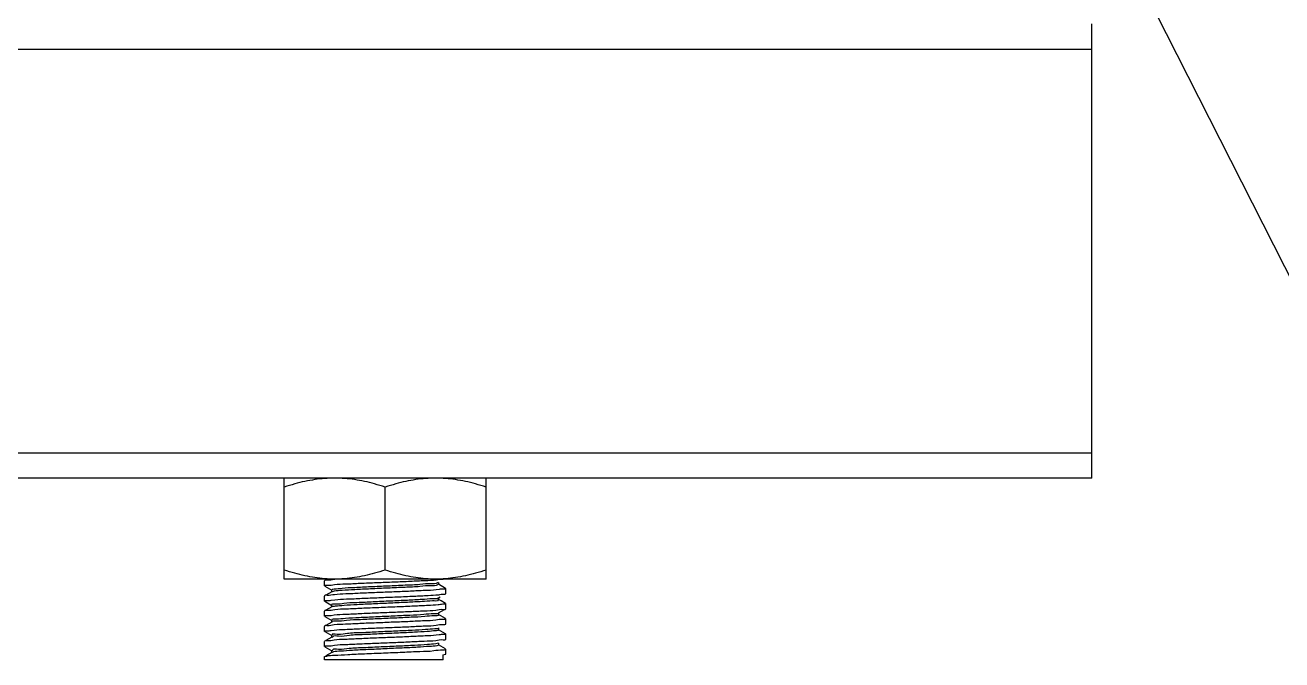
# Model space of a CAD drawing. Extents: x 69728788 to 150676229, y 20327566 to 43663798.
# Drawn here: x 75458297 to 75458864, y 20763021 to 20763307 of the extents above; entities that cross this region are included whole.
import ezdxf

# ---------------------------------------------------------------- set-up
doc = ezdxf.new("R2010")
doc.units = 0
doc.header["$LTSCALE"] = 1000
doc.header["$MEASUREMENT"] = 0
doc.layers.get('0').update_dxf_attribs({"linetype": 'CONTINUOUS'})
doc.layers.add('02___PRT_ALL_AXES', color=7, linetype='CONTINUOUS')

msp = doc.modelspace()

# ---------------------------------------------------------------- linework, layer by layer
at = {"color": 0, "linetype": 'Continuous'}
for p, q in [((75458778.0254794, 20763102.97732167), (75458778.0254794, 20763307.78417391)), ((75456047.26744942, 20763296.40601544), (75458778.0254794, 20763296.40601544)), ((75456047.26744942, 20763114.35548012), (75458778.0254794, 20763114.35548012)), ((75458413.92440875, 20763102.97732168), (75456411.3685201, 20763102.97732168)), ((75458432.19407968, 20763056.71216382), (75458432.12946227, 20763056.63740245)), ((75458432.19410779, 20763054.28699314), (75458435.35564058, 20763052.4567874)), ((75458433.49411064, 20763057.46468783), (75458432.7678541, 20763057.04423515)), ((75458435.07576051, 20763054.75245221), (75458436.57050134, 20763054.99015985)), ((75458435.28267002, 20763052.5412654), (75458435.28267002, 20763051.63101273)), ((75458436.68984409, 20763057.29173577), (75458436.4334561, 20763057.25574497)), ((75458483.80157655, 20763052.82598671), (75458482.42662571, 20763052.60457921)), ((75458483.3557429, 20763055.99859704), (75458483.07545495, 20763055.72973255)), ((75458483.40418491, 20763055.15740708), (75458483.07545495, 20763054.81947987)), ((75458486.68000545, 20763053.29871628), (75458483.51841849, 20763055.12895335)), ((75458483.59141509, 20763055.04446027), (75458483.59141509, 20763055.95471294)), ((75458432.19407968, 20763049.88526876), (75458432.12946227, 20763049.81050738)), ((75458432.19410779, 20763047.46009806), (75458435.35564058, 20763045.62989232)), ((75458435.35566662, 20763051.71550582), (75458432.7678541, 20763050.21734008)), ((75458435.07883462, 20763047.91780021), (75458436.69842163, 20763048.17251565)), ((75458435.47413701, 20763051.73033177), (75458435.37144813, 20763051.68545831)), ((75458483.29043625, 20763048.18389973), (75458483.29359525, 20763048.04676649)), ((75458483.29498646, 20763049.03459967), (75458483.29359525, 20763048.95701918)), ((75458483.37659185, 20763050.40292323), (75458483.59199646, 20763050.42106593)), ((75458484.62816215, 20763047.65959293), (75458483.51841849, 20763048.30205828)), ((75458483.51844458, 20763049.04333986), (75458484.17091759, 20763049.42107295)), ((75458483.59141509, 20763048.21756519), (75458483.59141509, 20763049.12781787)), ((75458486.68000545, 20763046.47182121), (75458484.62816215, 20763047.65959293)), ((75458486.67997734, 20763050.8735456), (75458486.74462287, 20763050.94832323)), ((75458432.19407968, 20763043.05837367), (75458432.12946227, 20763042.9836123)), ((75458435.35566662, 20763044.88861074), (75458432.7678541, 20763043.39044501)), ((75458435.07183714, 20763041.10586694), (75458436.44967629, 20763041.32751974)), ((75458435.28267002, 20763045.71437033), (75458435.28267002, 20763044.80411765)), ((75458483.59199646, 20763045.86980255), (75458483.2735893, 20763045.84314533)), ((75458486.68000545, 20763039.64492613), (75458483.51841849, 20763041.4751632)), ((75458483.51844458, 20763042.21644479), (75458486.21049684, 20763043.77494169)), ((75458483.59141509, 20763041.39067012), (75458483.59141509, 20763042.30092279)), ((75458483.78871651, 20763045.88949928), (75458483.59199646, 20763045.86980255)), ((75458486.67997734, 20763044.04665053), (75458486.74462287, 20763044.12142815)), ((75458432.19407968, 20763036.23147859), (75458432.12946227, 20763036.15671723)), ((75458432.19410779, 20763040.63320299), (75458435.35564058, 20763038.80299725)), ((75458435.35566662, 20763038.06171566), (75458432.7678541, 20763036.56354993)), ((75458435.28267002, 20763038.88747525), (75458435.28267002, 20763037.97722258)), ((75458483.79880068, 20763039.18081074), (75458482.28513882, 20763038.94043437)), ((75458483.59141509, 20763034.56377505), (75458483.59141509, 20763035.47402771)), ((75458486.67997734, 20763037.21975546), (75458486.74462287, 20763037.29453308)), ((75458432.19410779, 20763033.80630792), (75458435.35564058, 20763031.97610217)), ((75458435.35566662, 20763031.2348206), (75458432.7678541, 20763029.73665486)), ((75458435.07181309, 20763034.28081576), (75458436.42181325, 20763034.49856785)), ((75458435.28267002, 20763032.06058018), (75458435.28267002, 20763031.15032751)), ((75458435.62976184, 20763031.24456893), (75458435.56865472, 20763031.1330178)), ((75458435.64605987, 20763031.27036153), (75458435.62976184, 20763031.24456893)), ((75458483.80303514, 20763032.34195879), (75458482.4779747, 20763032.12769017)), ((75458486.68000545, 20763032.81803106), (75458483.51841849, 20763034.64826813)), ((75458486.67997734, 20763030.39286038), (75458486.74462287, 20763030.467638)), ((75458432.19407968, 20763029.40458352), (75458432.12946227, 20763029.32982215)), ((75458432.19410779, 20763026.97941284), (75458435.35564058, 20763025.14920711)), ((75458435.35566662, 20763024.40792552), (75458432.7678541, 20763022.90975978)), ((75458435.07720976, 20763027.44065082), (75458436.64315464, 20763027.68784829)), ((75458435.28267002, 20763025.23368511), (75458435.28267002, 20763024.32343243)), ((75458435.52639131, 20763024.38114582), (75458435.4152632, 20763024.3177903)), ((75458435.567767, 20763024.40151075), (75458435.52639131, 20763024.38114582)), ((75458486.68000545, 20763025.99113598), (75458483.51841849, 20763027.82137306)), ((75458483.59141509, 20763027.73687997), (75458483.59141509, 20763028.64713264)), ((75458485.36170124, 20763025.56910596), (75458486.13699374, 20763025.53788373)), ((75458486.13699374, 20763025.53788373), (75458486.22609225, 20763025.54301454)), ((75458432.12946227, 20763022.50292209), (75458432.19407968, 20763022.57768844)), ((75458485.63693659, 20763021.05458077), (75458432.13446786, 20763021.05458077)), ((75458485.63693659, 20763023.33021248), (75458486.68976131, 20763023.55057659)), ((75458485.63693659, 20763021.05458077), (75458485.63693659, 20763023.33021248)), ((75458486.67997734, 20763023.5659653), (75458486.74462287, 20763023.64074291))]:
    msp.add_line(p, q, dxfattribs=at)
at = {"color": 4, "extrusion": (0.8916485052280055, 0.4527283325844137, 0), "elevation": 76682872.36056085}
msp.add_lwpolyline([(-15648666.54057956, 0), (-15649062.20798818, 0)], dxfattribs=at)
at = {"color": 0, "linetype": 'Continuous'}
for points, start_tangent, end_tangent in [([(75458432.12946227, 20763054.36177075), (75458433.26406682, 20763054.67607794)], (0, 1), (0.9992060913107209, -0.03983951665810481)), ([(75458436.4334561, 20763057.25574497), (75458433.21849929, 20763056.94528996), (75458432.1430239, 20763056.72880723)], (-0.9890526641541059, -0.1475629612391456), (-0.3099327358392762, -0.9507584862914354)), ([(75458433.26406682, 20763054.67607794), (75458435.07576051, 20763054.75245221)], (0.9992060913471856, -0.0398395157435404), (0.9918915286357437, 0.1270873535039883)), ([(75458483.07545495, 20763055.72973255), (75458480.21466768, 20763055.37327396), (75458475.13757995, 20763055.01681534), (75458468.38575277, 20763054.66035675), (75458460.67938775, 20763054.30389815), (75458452.84050465, 20763053.94743956), (75458445.70525877, 20763053.59098097), (75458440.03474998, 20763053.23452236), (75458436.43383816, 20763052.87806377), (75458435.29274896, 20763052.53496378)], (-0.7891867384518948, -0.6141533129859845), (-0.5301388759600262, -0.8479108279741684)), ([(75458483.07545495, 20763054.81947987), (75458480.21466768, 20763054.46302129), (75458475.13757995, 20763054.10656267), (75458468.38575277, 20763053.75010408), (75458460.67938775, 20763053.39364547), (75458452.84050465, 20763053.03718688), (75458445.70525877, 20763052.68072829), (75458440.03474998, 20763052.32426968), (75458436.43383816, 20763051.96781109), (75458435.47413701, 20763051.73033177)], (-0.7891867383926393, -0.614153313062128), (-0.9356058483296747, -0.353046309386332)), ([(75458436.57050134, 20763054.99015985), (75458441.65001234, 20763055.29773578), (75458448.15658577, 20763055.60580134), (75458455.64275014, 20763055.9170344), (75458463.3687906, 20763056.22547944), (75458470.84090084, 20763056.53658532), (75458477.33666043, 20763056.84517106), (75458482.42662571, 20763057.1558426)], (0.9892204548779117, 0.1464339156450367), (0.9890793653540846, 0.1473838832123835)), ([(75458482.42662571, 20763052.60457921), (75458477.33666043, 20763052.29390768), (75458470.84090084, 20763051.98532194), (75458463.3687906, 20763051.67421606), (75458455.64275014, 20763051.36577102), (75458448.15658577, 20763051.05453797), (75458441.65001234, 20763050.74647239), (75458436.57050134, 20763050.43889647)], (-0.9890793653540846, -0.1473838832123835), (-0.9892204548779117, -0.1464339156450367)), ([(75458439.85678363, 20763057.51421192), (75458436.68984409, 20763057.29173577)], (-0.9993760366808009, -0.0353204941666246), (-0.991406252366803, -0.1308191223331325)), ([(75458482.42662571, 20763057.1558426), (75458485.63430378, 20763057.46579845)], (0.9890793654806358, 0.1473838823631092), (0.999354138407436, -0.03593474708317121)), ([(75458485.64265189, 20763052.91423209), (75458483.80157655, 20763052.82598671)], (-0.999329884982256, 0.03660301874642469), (-0.990949385781772, -0.134236041429747)), ([(75458486.74462287, 20763053.22395492), (75458485.64265189, 20763052.91423209)], (0, -1), (-0.9993298851657297, 0.0366030137372537)), ([(75458432.12946227, 20763047.53487568), (75458433.29698385, 20763047.85374214)], (0, 1), (0.9990702900121208, -0.0431109686170104)), ([(75458436.57050134, 20763050.43889647), (75458433.26406682, 20763050.12481455), (75458432.1422496, 20763049.90124928)], (-0.9892204547795975, -0.1464339163091888), (-0.2946386204086538, -0.9556087501502303)), ([(75458433.29698385, 20763047.85374214), (75458435.07883462, 20763047.91780021)], (0.9990702902129094, -0.0431109639638602), (0.9928897755787525, 0.1190373619968737)), ([(75458480.80282262, 20763048.60056058), (75458476.03301243, 20763048.24410199), (75458469.49294913, 20763047.88764339), (75458461.88024591, 20763047.53118479), (75458454.00693193, 20763047.17472618), (75458446.71283512, 20763046.81826759), (75458440.77599958, 20763046.461809), (75458436.82969365, 20763046.10535039), (75458435.29486051, 20763045.7488918), (75458435.3052393, 20763045.73317003)], (-0.9953820258957156, -0.0959928253763845), (0.6400226748154267, -0.7683560214653793)), ([(75458436.69842163, 20763048.17251565), (75458442.06958269, 20763048.49265582), (75458448.8623775, 20763048.80955087), (75458456.58619234, 20763049.12796067), (75458464.7925728, 20763049.45607943), (75458472.42160915, 20763049.78000372), (75458478.84925216, 20763050.10076334), (75458483.37659185, 20763050.40292323)], (0.9891013282131718, 0.1472364171220541), (0.9965598183369895, 0.0828765858137677)), ([(75458480.80282262, 20763047.6903079), (75458476.05424988, 20763047.33516489), (75458469.54610163, 20763046.98002186), (75458461.9675176, 20763046.62487881), (75458454.12098469, 20763046.26973579), (75458446.83736259, 20763045.91459277), (75458440.88790502, 20763045.55944974), (75458436.90259267, 20763045.20430672)], (-0.995382025918703, -0.0959928251380208), (-0.9947174171929134, -0.1026511565110672)), ([(75458483.29359525, 20763048.95701918), (75458480.80282262, 20763048.60056058)], (-0.08176301199665449, -0.9966517997120333), (-0.9953820254832673, -0.09599282965320151)), ([(75458483.29359525, 20763048.04676649), (75458480.80282262, 20763047.6903079)], (-0.08176301199665449, -0.9966517997120333), (-0.9953820254832673, -0.09599282965320151)), ([(75458483.59199646, 20763050.42106593), (75458485.94407135, 20763050.68458194), (75458486.7228988, 20763050.85151581)], (0.9963814811841097, 0.0849937877339262), (0.4566253094969722, 0.8896591070330222)), ([(75458432.12946227, 20763040.70798061), (75458433.20858562, 20763041.01445413)], (0, 1), (0.9993887545702538, -0.0349587934362336)), ([(75458436.69842163, 20763043.62125226), (75458433.29698385, 20763043.30247875), (75458432.14172725, 20763043.07389114)], (-0.9891013283405335, -0.1472364162664665), (-0.2841832535744681, -0.9587699820018509)), ([(75458433.20858562, 20763041.01445413), (75458435.07183714, 20763041.10586694)], (0.9993887543271979, -0.03495880038462199), (0.9908742591954471, 0.1347894746034495)), ([(75458436.90259267, 20763045.20430672), (75458435.325185, 20763044.92600117)], (-0.9947174167797094, -0.1026511605151257), (-0.7750790104463097, -0.6318643268657992)), ([(75458436.44967629, 20763041.32751974), (75458441.60306595, 20763041.64148144), (75458448.06180593, 20763041.94786659), (75458455.48060855, 20763042.25672686), (75458463.13168626, 20763042.56216181), (75458470.51298426, 20763042.86847865), (75458477.01613735, 20763043.1746057), (75458482.28513882, 20763043.49169776)], (0.9891236110817597, 0.147086647934406), (0.9892084500570202, 0.1465149901402175)), ([(75458483.2735893, 20763045.84314533), (75458478.84925216, 20763045.54949995), (75458472.42160915, 20763045.22874034), (75458464.7925728, 20763044.90481605), (75458456.58619234, 20763044.57669729), (75458448.8623775, 20763044.25828749), (75458442.06958269, 20763043.94139244), (75458436.69842163, 20763043.62125226)], (-0.9966413004814223, -0.08189089189097631), (-0.9891013282846992, -0.1472364166415484)), ([(75458481.33785889, 20763041.82784721), (75458476.88718474, 20763041.47138862), (75458470.57514492, 20763041.11493002), (75458463.07502992, 20763040.75847142), (75458455.18685932, 20763040.40201283), (75458447.75204581, 20763040.04555421), (75458441.56364346, 20763039.68909562), (75458437.28175455, 20763039.33263703)], (-0.9999986818103672, -0.00162369255965), (-0.9989355208803965, -0.0461283548743175)), ([(75458481.56641077, 20763040.94259036), (75458477.28646074, 20763040.58744734), (75458471.11645791, 20763040.23230432), (75458463.70973623, 20763039.87716128), (75458455.85058431, 20763039.52201824), (75458448.371198, 20763039.16687522), (75458442.06356029, 20763038.8117322), (75458437.59557916, 20763038.45658918)], (-0.9992095765298218, -0.0397520083907007), (-0.9999096796934748, 0.0134399574141016)), ([(75458483.45716862, 20763042.17713255), (75458481.33785889, 20763041.82784721)], (0.5399851490578513, -0.8416745444629831), (-0.9999986818108751, -0.001623692246769)), ([(75458483.49554458, 20763041.30680328), (75458483.50310935, 20763041.29773339), (75458481.56641077, 20763040.94259036)], (0.6584162017928951, -0.7526540408558354), (-0.9992095763741168, -0.03975201230451249)), ([(75458482.28513882, 20763043.49169776), (75458485.63872802, 20763043.81115062), (75458486.73137961, 20763044.03027064)], (0.9892084496650945, 0.1465149927863368), (0.3036182657406377, 0.9527937597972856)), ([(75458485.94407135, 20763046.13331857), (75458483.78871651, 20763045.88949928)], (-0.9999703166060456, -0.007704927436717898), (-0.9935120927062367, -0.1137265212976912)), ([(75458486.74462287, 20763046.39705984), (75458485.94407135, 20763046.13331857)], (0, -1), (-0.9999703166040212, -0.0077049276994539)), ([(75458436.44967629, 20763036.77625636), (75458433.20858562, 20763036.46319074), (75458432.14318995, 20763036.24826079)], (-0.9891236112639621, -0.1470866467091371), (-0.3131855379647814, -0.9496919599584438)), ([(75458437.28175455, 20763039.33263703), (75458435.36311819, 20763038.97617843), (75458435.37110561, 20763038.96678639)], (-0.9989355209771693, -0.04612835277864909), (0.6676573196476175, -0.7444687391159949)), ([(75458437.59557916, 20763038.45658918), (75458435.44036354, 20763038.10144612)], (-0.9999096796931602, 0.0134399574374952), (0.5188930522771616, -0.8548391663339315)), ([(75458435.43633953, 20763038.10824401), (75458435.44036354, 20763038.10144612)], (0.4996131775357734, -0.8662486206815039), (0.5188938084466214, -0.8548387073335889)), ([(75458436.42181325, 20763034.49856785), (75458441.434447, 20763034.80569549), (75458447.89940585, 20763035.11385307), (75458455.53781027, 20763035.43213168), (75458463.58476514, 20763035.75348318), (75458471.02087535, 20763036.06379443), (75458477.4465959, 20763036.37029136), (75458482.4779747, 20763036.67895356)], (0.9891131917846835, 0.1471566982420992), (0.9890754226812782, 0.1474103396911184)), ([(75458482.28513882, 20763038.94043437), (75458477.01613735, 20763038.62334232), (75458470.51298426, 20763038.31721527), (75458463.13168626, 20763038.01089843), (75458455.48060855, 20763037.70546348), (75458448.06180593, 20763037.39660321), (75458441.60306595, 20763037.09021805), (75458436.44967629, 20763036.77625636)], (-0.9892084500570202, -0.1465149901402175), (-0.9891236110817597, -0.147086647934406)), ([(75458483.54987733, 20763035.41380952), (75458481.81844626, 20763035.05513385)], (0.6109878813895794, -0.7916399489635888), (-0.9967228461882073, -0.08089232279072779)), ([(75458482.4779747, 20763036.67895356), (75458485.65608697, 20763036.9867169), (75458486.73103026, 20763037.20308133)], (0.9890754225837277, 0.1474103403456506), (0.3104655584468725, 0.9505846290669084)), ([(75458485.63872802, 20763039.25988723), (75458483.79880068, 20763039.18081074)], (-0.9992766833150115, 0.0380277554287687), (-0.9918975253215769, -0.1270405418003706)), ([(75458486.74462287, 20763039.57016477), (75458485.63872802, 20763039.25988723)], (0, -1), (-0.9992766830715316, 0.03802776182682741)), ([(75458432.12946227, 20763033.88108553), (75458433.22584268, 20763034.19001638)], (0, 1), (0.999352925303781, -0.0359684679514645)), ([(75458436.42181325, 20763029.94730446), (75458433.22584268, 20763029.63875299), (75458432.14290512, 20763029.4211268)], (-0.989113191856883, -0.1471566977568106), (-0.3075982026593881, -0.9515163402279092)), ([(75458433.22584268, 20763034.19001638), (75458435.07181309, 20763034.28081576)], (0.9993529251390174, -0.03596847252928069), (0.9907411453326548, 0.1357644391766099)), ([(75458481.81844626, 20763035.05513385), (75458477.69797322, 20763034.69867524), (75458471.62964962, 20763034.34221666), (75458464.26076928, 20763033.98575807), (75458456.37735334, 20763033.62929945), (75458448.82030727, 20763033.27284086), (75458442.3957234, 20763032.91638225), (75458437.78889701, 20763032.55992365), (75458435.49122745, 20763032.20346507), (75458435.50657542, 20763032.16877138)], (-0.9967228463481832, -0.08089232081956887), (0.4350717401235321, -0.9003957912750825)), ([(75458482.21253781, 20763034.19487283), (75458478.42392816, 20763033.83972979), (75458472.6248207, 20763033.48458678), (75458465.42927569, 20763033.12944375), (75458457.59922054, 20763032.77430071), (75458449.96377012, 20763032.41915767), (75458443.33143277, 20763032.06401466), (75458438.40449853, 20763031.70887163), (75458435.70467436, 20763031.35372858), (75458435.64605987, 20763031.27036153)], (-0.9897539775479105, -0.1427832760798351), (-0.5437552584254288, -0.8392438375911349)), ([(75458482.4779747, 20763032.12769017), (75458477.4465959, 20763031.81902797), (75458471.02087535, 20763031.51253104), (75458463.58476514, 20763031.20221981), (75458455.53781027, 20763030.8808683), (75458447.89940585, 20763030.56258969), (75458441.434447, 20763030.2544321), (75458436.42181325, 20763029.94730446)], (-0.9890754226812782, -0.1474103396911184), (-0.9891131917846835, -0.1471566982420992)), ([(75458436.64315464, 20763027.68784829), (75458441.79734685, 20763027.9978581), (75458448.21886574, 20763028.30094057), (75458455.62555623, 20763028.60876324), (75458463.26139171, 20763028.91358211), (75458470.66760091, 20763029.22142831), (75458477.08553115, 20763029.52442876), (75458482.2384738, 20763029.83452541)], (0.9892832696777587, 0.1460089460809962), (0.9892829395283377, 0.1460111829901103)), ([(75458483.58566986, 20763034.56095983), (75458483.58947842, 20763034.55001584), (75458482.21253781, 20763034.19487283)], (0.4400196684156344, -0.8979881354491246), (-0.989753976838922, -0.1427832809944456)), ([(75458482.2384738, 20763029.83452541), (75458485.60707706, 20763030.15292082), (75458486.73189004, 20763030.37692248)], (0.9892829393030789, 0.1460111845163274), (0.2934928485445014, 0.9559612690131513)), ([(75458485.65608697, 20763032.43545353), (75458483.80303514, 20763032.34195879)], (-0.9993803310423961, 0.03519877733090931), (-0.9905389415039891, -0.137231940029123)), ([(75458486.74462287, 20763032.74326969), (75458485.65608697, 20763032.43545353)], (0, -1), (-0.9993803307903721, 0.0351987844864899)), ([(75458432.12946227, 20763027.05419046), (75458433.27074541, 20763027.36942787)], (0, 1), (0.9991643324499089, -0.04087342363844739)), ([(75458433.27074541, 20763027.36942787), (75458435.07720976, 20763027.44065082)], (0.9991643327925442, -0.0408734152626133), (0.9923807038227299, 0.1232093287064878)), ([(75458482.2433899, 20763028.28242048), (75458478.46336214, 20763027.92596189), (75458472.65384156, 20763027.56950327), (75458465.4345161, 20763027.21304469), (75458457.57545422, 20763026.85658609), (75458449.9149636, 20763026.50012749), (75458443.27017076, 20763026.1436689), (75458438.34986016, 20763025.78721028), (75458435.67886975, 20763025.43075169), (75458435.56000724, 20763025.15737032)], (-0.9887096541638551, -0.149843984741431), (-0.2653085915613287, -0.964163550049339)), ([(75458482.73777416, 20763027.44715528), (75458479.46061456, 20763027.09201226), (75458474.06318368, 20763026.73686923), (75458467.11700882, 20763026.38172621), (75458459.35761184, 20763026.02658316), (75458451.60662566, 20763025.67144014), (75458444.68479267, 20763025.31629711), (75458439.32505715, 20763024.96115409), (75458436.09495492, 20763024.60601106), (75458435.567767, 20763024.40151075)], (-0.9561103322498417, -0.2930068814295961), (-0.9021523346813337, -0.4314176225295149)), ([(75458436.66176471, 20763023.13792829), (75458442.5481736, 20763023.48515881), (75458450.1454318, 20763023.83241622), (75458458.68566445, 20763024.17975068), (75458467.30240315, 20763024.52710072), (75458475.12176308, 20763024.87443291), (75458481.35180579, 20763025.2217573)], (0.9999436179319814, 0.0106188962279499), (0.9891998339627102, 0.1465731506386716)), ([(75458481.35180579, 20763025.2217573), (75458485.36170124, 20763025.56910596)], (0.9891998337931857, 0.1465731517827676), (0.9981283923732793, -0.06115318747484121)), ([(75458483.5197428, 20763028.56021275), (75458482.2433899, 20763028.28242048)], (-0.882969523540011, -0.469430314849314), (-0.9887096548163703, -0.1498439804359656)), ([(75458483.53640373, 20763027.78908327), (75458482.73777416, 20763027.44715528)], (-0.6883507683200928, -0.7253779840559942), (-0.9561103331668047, -0.2930068784374554)), ([(75458486.22609225, 20763025.54301454), (75458486.74462287, 20763025.91637461)], (0.9968344073911094, 0.07950574973683341), (0, 1)), ([(75458432.24130994, 20763022.49846477), (75458433.0811964, 20763022.79062987)], (0.8589433777741428, 0.5120705749971837), (0.966408670938439, 0.2570102735981585)), ([(75458433.0811964, 20763022.79062987), (75458436.66176471, 20763023.13792829)], (0.9664086710504437, 0.2570102731769985), (0.9999436179635662, 0.010618893253702))]:
    msp.add_spline(points, degree=3, dxfattribs=dict(at, start_tangent=start_tangent, end_tangent=end_tangent))
at = {"layer": '02___PRT_ALL_AXES', "color": 0, "linetype": 'Continuous'}
for p, q in [((75458413.92440875, 20763057.46468783), (75458413.92440875, 20763102.97732168)), ((75458504.94967641, 20763102.97732168), (75458413.92440875, 20763102.97732168)), ((75458459.43704258, 20763061.52971232), (75458459.43704258, 20763098.91229719)), ((75458504.94967641, 20763057.46468783), (75458504.94967641, 20763102.97732168)), ((75458778.0254794, 20763102.97732168), (75458504.94967641, 20763102.97732168)), ((75458504.94967641, 20763057.46468783), (75458413.92440875, 20763057.46468783)), ((75458432.12946227, 20763054.36177075), (75458432.12946227, 20763056.63740245)), ((75458486.74462287, 20763050.94832323), (75458486.74462287, 20763053.22395492)), ((75458432.12946227, 20763047.53487568), (75458432.12946227, 20763049.81050738)), ((75458432.12946227, 20763040.70798061), (75458432.12946227, 20763042.9836123)), ((75458486.74462287, 20763044.12142815), (75458486.74462287, 20763046.39705984)), ((75458432.12946227, 20763033.88108553), (75458432.12946227, 20763036.15671723)), ((75458486.74462287, 20763037.29453308), (75458486.74462287, 20763039.57016477)), ((75458486.74462287, 20763030.467638), (75458486.74462287, 20763032.74326969)), ((75458432.12946227, 20763027.05419046), (75458432.12946227, 20763029.32982215)), ((75458486.74462287, 20763023.64074291), (75458486.74462287, 20763025.91637461)), ((75458432.12946227, 20763021.05458077), (75458432.12946227, 20763022.50292708))]:
    msp.add_line(p, q, dxfattribs=at)
for points, start_tangent, end_tangent in [([(75458436.68072625, 20763102.97732168), (75458432.21398169, 20763102.80912765), (75458427.74365577, 20763102.31031665), (75458423.24728297, 20763101.49311118), (75458418.67031482, 20763100.36403342), (75458413.92440875, 20763098.91229719)], (-1, 0), (-0.9486832980505139, -0.3162277660168381)), ([(75458459.43704258, 20763098.91229719), (75458454.69132712, 20763100.3639806), (75458450.11323673, 20763101.49331152), (75458445.61665018, 20763102.3104855), (75458441.14673989, 20763102.80918242), (75458436.68072625, 20763102.97732168)], (-0.9486832980505139, 0.3162277660168381), (-0.9999999999995683, 9.292627510000001e-07)), ([(75458482.1933599, 20763102.97732168), (75458477.72661552, 20763102.80912765), (75458473.2562896, 20763102.31031665), (75458468.7599168, 20763101.49311118), (75458464.18294865, 20763100.36403342), (75458459.43704258, 20763098.91229719)], (-1, 0), (-0.9486832979524903, -0.3162277663109084)), ([(75458504.94967641, 20763098.91229719), (75458500.20395868, 20763100.36398124), (75458495.62586614, 20763101.49331249), (75458491.12927747, 20763102.31048646), (75458486.65936501, 20763102.80918309), (75458482.1933599, 20763102.97732168)], (-0.9486832980505139, 0.3162277660168381), (-0.9999999999998401, 5.655955735000001e-07)), ([(75458436.68072611, 20763057.46468783), (75458432.2140056, 20763057.63288006), (75458427.74370947, 20763058.13168494), (75458423.24737333, 20763058.9488789), (75458418.67041339, 20763060.07794876), (75458413.92440875, 20763061.52971232)], (-1, 0), (-0.9486832981485374, 0.3162277657227674)), ([(75458459.43704258, 20763061.52971232), (75458454.69121534, 20763060.07799793), (75458450.11312902, 20763058.94867482), (75458445.61658579, 20763058.13151452), (75458441.14671235, 20763057.63282502), (75458436.68072611, 20763057.46468783)], (-0.9486832980505139, -0.3162277660168381), (-0.9999999999995683, -9.292627447000001e-07)), ([(75458482.19335993, 20763057.46468783), (75458477.72663943, 20763057.63288006), (75458473.2563433, 20763058.13168494), (75458468.76000716, 20763058.9488789), (75458464.1830472, 20763060.07794876), (75458459.43704258, 20763061.52971232)], (-1, 0), (-0.9486832981485374, 0.3162277657227674)), ([(75458504.94967641, 20763061.52971232), (75458500.20384918, 20763060.07799793), (75458495.62576285, 20763058.94867482), (75458491.12921964, 20763058.13151452), (75458486.65934616, 20763057.63282502), (75458482.19335993, 20763057.46468783)], (-0.9486832980505139, -0.3162277660168381), (-0.9999999999995683, -9.292627447000001e-07))]:
    msp.add_spline(points, degree=3, dxfattribs=dict(at, start_tangent=start_tangent, end_tangent=end_tangent))

doc.saveas('drawing.dxf')
